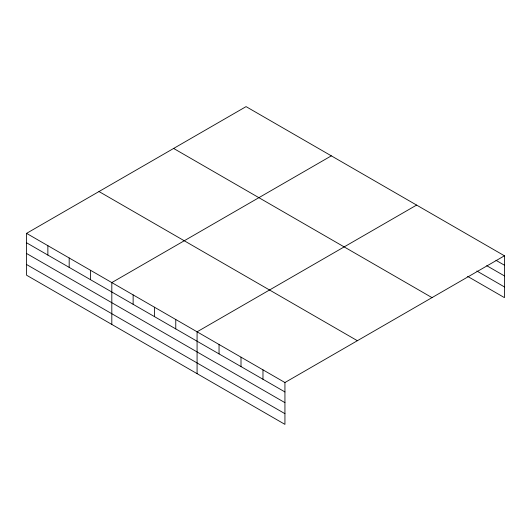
<?xml version="1.0" encoding="UTF-8"?>
<svg xmlns="http://www.w3.org/2000/svg" width="531" height="531" viewBox="0 0 531 531"><rect width="100%" height="100%" fill="white"/><g stroke="black" fill="none" stroke-linecap="round" stroke-linejoin="round"><path stroke-width="0.8" d="M467.612 276.372L504.45 297.639L504.45 255.796L246.065 106.625L26.55 233.361L26.55 275.204L284.935 424.375L284.935 382.532L26.55 233.361M331.331 155.849L111.815 282.585L111.815 324.428M416.603 205.079L197.081 331.815L197.081 373.658M284.935 382.532L504.45 255.796M495.947 260.303L504.45 265.208M486.741 265.686L504.45 275.914M476.818 270.989L504.45 286.939M173.624 148.448L432.008 297.625M98.992 191.538L357.376 340.71M26.55 242.767L284.935 391.944M26.55 253.473L284.935 402.651M26.55 264.498L284.935 413.676M262.971 369.855L262.971 379.267M241.008 357.177L241.008 366.582M219.044 344.493L219.044 353.905M175.768 319.509L175.768 328.915M154.448 307.203L154.448 316.609M133.135 294.897L133.135 304.303M90.502 270.279L90.502 279.691M69.183 257.973L69.183 267.385M47.87 245.667L47.87 255.072"/></g></svg>
